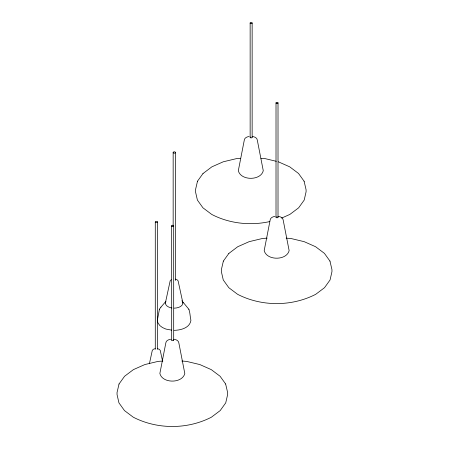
<?xml version="1.0" encoding="UTF-8"?>
<svg xmlns="http://www.w3.org/2000/svg" width="449" height="449" viewBox="0 0 449 449"><rect width="100%" height="100%" fill="white"/><g stroke="black" fill="none" stroke-linecap="round" stroke-linejoin="round"><path stroke-width="0.67" d="M175.194 279.11L177.035 279.721L178.09 280.782L182.895 302.985C182.518 306.97 177.417 308.087 174.139 308.16M149.405 363.746L152.312 350.315L153.373 349.255L155.208 348.643M171.888 307.992C169.251 307.537 165.574 306.179 165.372 303.008L170.182 280.782L171.243 279.721M165.372 303.008L165.675 301.694M159.44 309.204L157.346 320.345L157.919 322.853L159.838 325.57L162.459 327.546L165.883 329.061L171.698 330.15M197.493 181.205L195.5 189.781L195.506 191.802L197.403 200.086L202.948 207.814L211.737 214.431C229.388 223.624 250.402 225.869 269.748 221.57M119.036 383.985L117.043 392.499L117.049 394.581L118.94 402.865L124.485 410.594L133.28 417.205C157.29 429.575 187.379 429.575 211.395 417.205L220.184 410.594L225.729 402.865L227.626 394.581L227.632 392.555L225.639 383.985M223.361 261.088L221.368 269.658L221.374 271.684L223.271 279.968L228.816 287.697L237.605 294.314C261.621 306.678 291.71 306.684 315.72 294.314L324.515 287.697L330.06 279.968L331.951 271.684L331.957 269.658L329.964 261.088M202.976 173.561L211.866 166.843L223.299 161.78L236.561 158.609L240.636 158.301M228.844 253.444L237.734 246.726L249.167 241.663L262.429 238.492L267.183 238.127M160.888 307.183L165.973 301.262M197.459 181.25L203.004 173.522M159.356 309.316L160.955 307.088M119.002 384.03L124.581 376.262L133.409 369.622L144.836 364.56L158.104 361.389L162.858 361.024M223.327 261.133L228.872 253.404M281.59 218.091L289.852 214.431L298.647 207.814L304.192 200.086L306.083 191.802L306.089 189.781L304.096 181.205M249.116 136.457C247.13 136.81 244.553 137.764 244.301 140.077L238.324 170.699C240.743 180.857 260.852 180.857 263.266 170.699L257.288 140.077C257.036 137.764 254.465 136.81 252.478 136.457M274.984 216.339C272.998 216.693 270.421 217.647 270.169 219.959L264.192 250.581C266.622 260.729 286.63 260.729 289.139 250.632L283.156 219.959C282.904 217.647 280.333 216.693 278.346 216.339M170.654 339.236C168.667 339.59 166.096 340.544 165.844 342.856L159.866 373.478C162.291 383.626 182.3 383.626 184.808 373.529L178.831 342.856C178.579 340.544 176.002 339.59 174.016 339.236M174.139 330.335C180.627 330.256 189.899 327.933 190.926 320.345C190.017 316.719 190.185 312.712 188.838 309.204M260.953 158.301L265.028 158.609L276.303 161.303M286.142 238.127L290.896 238.492L304.164 241.663L315.591 246.726L324.419 253.365L329.998 261.133M181.817 361.024L186.571 361.389L199.833 364.56L211.266 369.622L220.094 376.262L225.673 384.03M157.324 348.643L159.159 349.255L160.22 350.315L162.544 361.047M278.296 161.78L289.723 166.843L298.512 173.454L304.158 181.301M181.845 300.729L188.934 309.344M182.597 301.677L182.9 303.008M278.015 102.911A1.005 0.578 0 0 1 276.511 103.41A1.005 0.578 0 0 1 276.511 102.411A1.005 0.578 0 0 1 278.015 102.911L278.015 217.209M276.012 102.911L276.012 217.209M252.147 23.028A1.005 0.578 0 0 1 250.643 23.533A1.005 0.578 0 0 1 250.643 22.529A1.005 0.578 0 0 1 252.147 23.028L252.147 137.327M250.144 23.028L250.144 137.327M175.486 152.486A1.167 0.673 0 0 1 173.741 153.07A1.167 0.673 0 0 1 173.741 151.902A1.167 0.673 0 0 1 175.486 152.486L175.486 280.49M173.69 225.808L173.69 340.101M173.157 152.486L173.157 225.931M171.681 225.808L171.681 340.101M157.616 222.019L157.616 349.322M155.281 222.019L155.281 349.322M252.114 137.175A1.005 0.578 0 0 1 251.013 137.899A1.005 0.578 0 0 1 250.278 137.035M277.723 216.8A1.005 0.578 0 0 1 277.723 217.619A1.005 0.578 0 0 1 276.303 217.619A1.005 0.578 0 0 1 276.303 216.8M173.555 339.814A1.005 0.578 0 0 1 172.82 340.679A1.005 0.578 0 0 1 171.72 339.955M155.623 222.496A1.167 0.673 0 0 0 157.577 222.193A1.167 0.673 0 0 0 156.145 221.368A1.167 0.673 0 0 0 155.623 222.496M171.978 226.217A1.005 0.578 0 0 0 173.656 225.959A1.005 0.578 0 0 0 172.427 225.246A1.005 0.578 0 0 0 171.978 226.217"/></g></svg>
